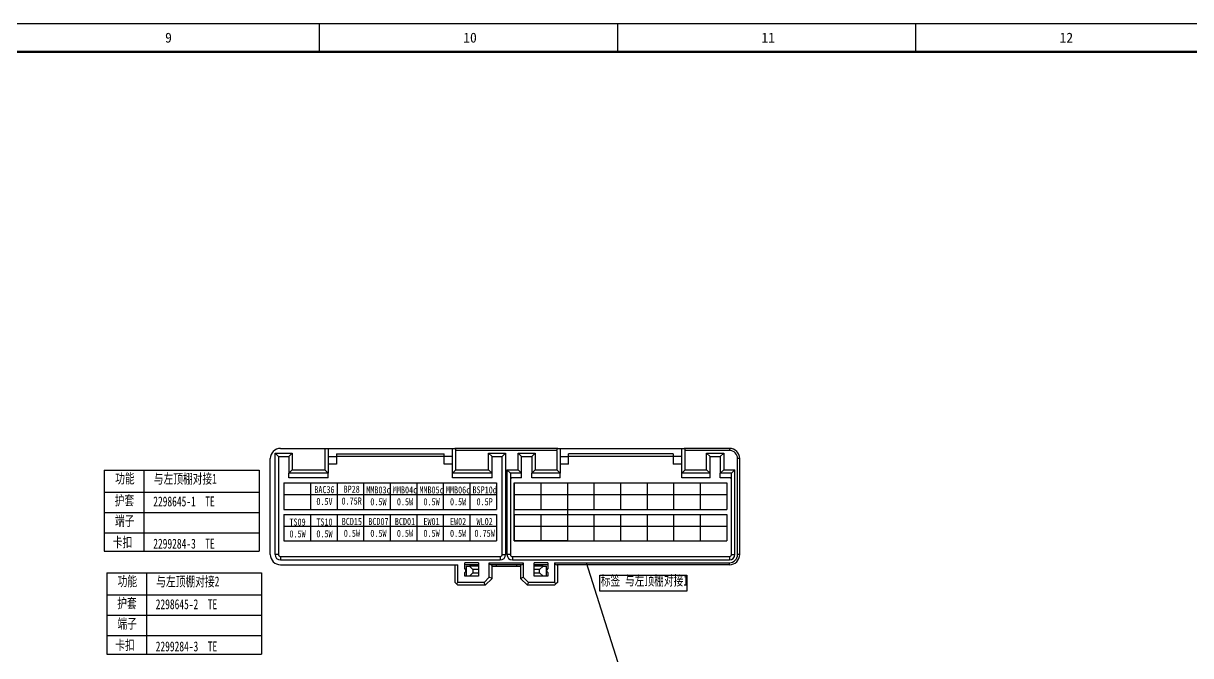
# Model space of a CAD drawing. Header units: millimetres. Extents: x 1543 to 5748, y 1576 to 2417.
# Drawn here: x 2385.2 to 2796.8, y 2194.3 to 2417.3 of the extents above; entities that cross this region are included whole.
import ezdxf

# ---------------------------------------------------------------- set-up
doc = ezdxf.new("R2010")
doc.units = ezdxf.units.MM
doc.layers.get('0').update_dxf_attribs({"lineweight": 25})
doc.layers.add('11文本层', color=255, linetype='Continuous')
doc.layers.add('1轮廓实线层', color=7, linetype='Continuous', lineweight=50)
doc.layers.add('图框层', color=7, linetype='Continuous', lineweight=25)
doc.styles.get("Standard").update_dxf_attribs({"font": ''})
doc.styles.add('标准', font='fangsong.ttf', dxfattribs={"width": 0.7, "height": 3.5})
doc.styles.get('Standard').set_extended_font_data('SimSun')

# ---------------------------------------------------------------- blocks, each defined once
blk = doc.blocks.new('ZwmFrameMain_A0X5^_^分区图框^_^landscape')
at = {"color": 3}
for p, q in [((921.13, 831), (921.13, 821)), ((1026.25, 831), (1026.25, 821)), ((1131.38, 831), (1131.38, 821))]:
    blk.add_line(p, q, dxfattribs=at)
at = {"lineweight": 50}
blk.add_line((0, 821), (4170, 821), dxfattribs=at)
at = {"layer": '图框层', "color": 1}
blk.add_line((-25, 831), (4180, 831), dxfattribs=at)
at = {"color": 3, "char_height": 3.5, "attachment_point": 1}
for s, insert in [('9', (866.78, 827.71)), ('10', (971.9, 827.71)), ('11', (1077.03, 827.71)), ('12', (1182.15, 827.71))]:
    blk.add_mtext_dynamic_manual_height_columns(s, width=5.7094, gutter_width=1, heights=[0], dxfattribs=dict(at, insert=insert))

msp = doc.modelspace()

# ---------------------------------------------------------------- linework, layer by layer
at = {"lineweight": -2}
for p, q in [((2472.26, 2229.93), (2472.26, 2263.77)), ((2473.94, 2229.93), (2473.94, 2265.69)), ((2473.94, 2265.69), (2479.94, 2265.69)), ((2475.14, 2264.49), (2473.94, 2265.69)), ((2475.14, 2264.49), (2475.14, 2229.93)), ((2475.14, 2264.49), (2478.74, 2264.49)), ((2475.86, 2267.37), (2491.46, 2267.37)), ((2478.74, 2264.49), (2479.94, 2265.69)), ((2478.74, 2264.49), (2478.74, 2258.61)), ((2479.94, 2265.69), (2479.94, 2259.81)), ((2491.46, 2267.37), (2492.66, 2267.37)), ((2491.46, 2267.37), (2491.46, 2259.81)), ((2492.66, 2267.37), (2499.14, 2267.37)), ((2492.66, 2267.37), (2492.66, 2258.61)), ((2492.66, 2264.49), (2495.66, 2264.49)), ((2495.66, 2265.45), (2495.66, 2264.49)), ((2495.66, 2265.45), (2499.14, 2265.45)), ((2495.66, 2264.49), (2495.66, 2261.85)), ((2499.14, 2264.49), (2495.66, 2264.49)), ((2499.14, 2267.37), (2536.51, 2267.37)), ((2499.14, 2265.45), (2533.51, 2265.45)), ((2533.51, 2264.49), (2499.14, 2264.49)), ((2533.51, 2264.49), (2533.51, 2265.45)), ((2536.51, 2264.49), (2533.51, 2264.49)), ((2533.51, 2261.85), (2533.51, 2264.49)), ((2536.51, 2267.37), (2537.29, 2267.37)), ((2536.51, 2258.61), (2536.51, 2267.37)), ((2573.64, 2267.37), (2537.29, 2267.37)), ((2573.23, 2266.65), (2537.71, 2266.65)), ((2537.71, 2259.81), (2537.71, 2266.65)), ((2549.23, 2259.81), (2549.23, 2265.69)), ((2549.23, 2265.69), (2555.23, 2265.69)), ((2550.43, 2264.49), (2549.23, 2265.69)), ((2550.43, 2258.61), (2550.43, 2264.49)), ((2550.43, 2264.49), (2554.03, 2264.49)), ((2554.03, 2264.49), (2555.23, 2265.69)), ((2554.03, 2229.93), (2554.03, 2264.49)), ((2555.23, 2265.69), (2555.23, 2229.93)), ((2559.67, 2259.81), (2559.67, 2265.69)), ((2559.67, 2265.69), (2565.67, 2265.69)), ((2560.87, 2264.49), (2559.67, 2265.69)), ((2560.87, 2258.61), (2560.87, 2264.49)), ((2560.87, 2264.49), (2564.47, 2264.49)), ((2564.47, 2264.49), (2565.67, 2265.69)), ((2564.47, 2264.49), (2564.47, 2258.61)), ((2565.67, 2265.69), (2565.67, 2259.81)), ((2573.23, 2266.65), (2573.23, 2259.81)), ((2573.64, 2267.37), (2574.43, 2267.37)), ((2574.43, 2267.37), (2581.52, 2267.37)), ((2574.43, 2267.37), (2574.43, 2258.61)), ((2574.43, 2264.49), (2577.43, 2264.49)), ((2577.43, 2264.49), (2577.43, 2265.45)), ((2581.52, 2265.45), (2577.43, 2265.45)), ((2577.43, 2261.85), (2577.43, 2264.49)), ((2581.52, 2264.49), (2577.43, 2264.49)), ((2581.52, 2267.37), (2617.35, 2267.37)), ((2614.35, 2265.45), (2581.52, 2265.45)), ((2614.35, 2264.49), (2581.52, 2264.49)), ((2614.35, 2265.45), (2614.35, 2264.49)), ((2617.35, 2264.49), (2614.35, 2264.49)), ((2614.35, 2264.49), (2614.35, 2261.85)), ((2617.35, 2267.37), (2618.14, 2267.37)), ((2617.35, 2258.61), (2617.35, 2267.37)), ((2634.15, 2267.37), (2618.14, 2267.37)), ((2634.15, 2266.65), (2618.55, 2266.65)), ((2618.55, 2259.81), (2618.55, 2266.65)), ((2626.11, 2259.81), (2626.11, 2265.69)), ((2626.11, 2265.69), (2632.11, 2265.69)), ((2627.31, 2264.49), (2626.11, 2265.69)), ((2627.31, 2258.61), (2627.31, 2264.49)), ((2627.31, 2264.49), (2630.91, 2264.49)), ((2630.91, 2264.49), (2632.11, 2265.69)), ((2630.91, 2264.49), (2630.91, 2258.61)), ((2632.11, 2265.69), (2632.11, 2259.81)), ((2634.15, 2267.37), (2634.15, 2266.65)), ((2637.03, 2229.93), (2637.03, 2263.77)), ((2637.75, 2263.77), (2637.03, 2263.77)), ((2637.75, 2229.93), (2637.75, 2263.77)), ((2479.94, 2259.81), (2478.74, 2258.61)), ((2479.94, 2259.81), (2491.46, 2259.81)), ((2492.66, 2258.61), (2491.46, 2259.81)), ((2495.66, 2261.85), (2492.66, 2261.85)), ((2536.51, 2261.85), (2533.51, 2261.85)), ((2537.71, 2259.81), (2536.51, 2258.61)), ((2537.71, 2259.81), (2549.23, 2259.81)), ((2550.43, 2258.61), (2549.23, 2259.81)), ((2555.71, 2259.81), (2555.71, 2229.93)), ((2555.71, 2259.81), (2559.67, 2259.81)), ((2555.71, 2259.81), (2556.91, 2258.61)), ((2560.87, 2258.61), (2559.67, 2259.81)), ((2565.67, 2259.81), (2564.47, 2258.61)), ((2565.67, 2259.81), (2573.23, 2259.81)), ((2574.43, 2258.61), (2573.23, 2259.81)), ((2577.43, 2261.85), (2574.43, 2261.85)), ((2617.35, 2261.85), (2614.35, 2261.85)), ((2618.55, 2259.81), (2617.35, 2258.61)), ((2618.55, 2259.81), (2626.11, 2259.81)), ((2627.31, 2258.61), (2626.11, 2259.81)), ((2632.11, 2259.81), (2630.91, 2258.61)), ((2632.11, 2259.81), (2636.07, 2259.81)), ((2634.87, 2258.61), (2636.07, 2259.81)), ((2636.07, 2229.93), (2636.07, 2259.81)), ((2492.66, 2258.61), (2478.74, 2258.61)), ((2478.74, 2256.93), (2478.74, 2258.61)), ((2492.66, 2256.93), (2478.74, 2256.93)), ((2492.66, 2256.93), (2492.66, 2258.61)), ((2536.51, 2256.93), (2536.51, 2258.61)), ((2550.43, 2258.61), (2536.51, 2258.61)), ((2550.43, 2256.93), (2536.51, 2256.93)), ((2550.43, 2256.93), (2550.43, 2258.61)), ((2556.91, 2258.61), (2556.91, 2229.93)), ((2560.87, 2258.61), (2556.91, 2258.61)), ((2560.87, 2256.93), (2557.39, 2256.93)), ((2560.87, 2256.93), (2560.87, 2258.61)), ((2574.43, 2258.61), (2564.47, 2258.61)), ((2564.47, 2256.93), (2564.47, 2258.61)), ((2574.43, 2256.93), (2564.47, 2256.93)), ((2574.43, 2256.93), (2574.43, 2258.61)), ((2617.35, 2256.93), (2617.35, 2258.61)), ((2627.31, 2258.61), (2617.35, 2258.61)), ((2627.31, 2256.93), (2617.35, 2256.93)), ((2627.31, 2256.93), (2627.31, 2258.61)), ((2634.87, 2258.61), (2630.91, 2258.61)), ((2630.91, 2256.93), (2630.91, 2258.61)), ((2634.39, 2256.93), (2630.91, 2256.93)), ((2634.87, 2229.93), (2634.87, 2258.61)), ((2475.14, 2229.93), (2473.94, 2229.93)), ((2475.86, 2229.21), (2475.86, 2228.01)), ((2475.86, 2229.21), (2499.14, 2229.21)), ((2475.86, 2228.01), (2499.14, 2228.01)), ((2499.14, 2229.21), (2553.31, 2229.21)), ((2499.14, 2228.01), (2553.31, 2228.01)), ((2540.83, 2225), (2540.83, 2227.05)), ((2545.63, 2227.05), (2540.83, 2227.05)), ((2545.63, 2227.05), (2545.63, 2222.25)), ((2549.47, 2227.05), (2561.47, 2227.05)), ((2549.47, 2221.93), (2549.47, 2227.05)), ((2553.31, 2229.21), (2553.31, 2228.01)), ((2554.03, 2229.93), (2555.23, 2229.93)), ((2556.91, 2229.93), (2555.71, 2229.93)), ((2557.63, 2229.21), (2557.63, 2228.01)), ((2557.63, 2229.21), (2581.52, 2229.21)), ((2557.63, 2228.01), (2581.52, 2228.01)), ((2561.47, 2227.05), (2561.47, 2221.93)), ((2565.31, 2222.25), (2565.31, 2227.05)), ((2570.11, 2227.05), (2565.31, 2227.05)), ((2570.11, 2227.05), (2570.11, 2225)), ((2572.51, 2227.05), (2572.51, 2220.09)), ((2572.51, 2227.05), (2581.52, 2227.05)), ((2581.52, 2229.21), (2634.15, 2229.21)), ((2581.52, 2228.01), (2634.15, 2228.01)), ((2581.52, 2227.05), (2634.15, 2227.05)), ((2634.15, 2229.21), (2634.15, 2228.01)), ((2634.15, 2226.33), (2634.15, 2227.05)), ((2634.87, 2229.93), (2636.07, 2229.93)), ((2637.75, 2229.93), (2637.03, 2229.93)), ((2475.86, 2226.33), (2499.14, 2226.33)), ((2499.14, 2226.33), (2538.43, 2226.33)), ((2537.47, 2220.09), (2537.47, 2226.33)), ((2538.43, 2220.09), (2538.43, 2226.33)), ((2545.63, 2226.33), (2540.83, 2226.33)), ((2541.15, 2224.57), (2540.83, 2225)), ((2540.83, 2223.56), (2541.15, 2223.99)), ((2540.83, 2222.25), (2540.83, 2223.56)), ((2541.31, 2225.85), (2542.51, 2225.85)), ((2541.31, 2225.85), (2541.31, 2222.25)), ((2545.63, 2225.85), (2542.51, 2225.85)), ((2542.51, 2225.85), (2543.71, 2224.65)), ((2542.51, 2222.25), (2543.71, 2223.45)), ((2543.71, 2224.65), (2543.71, 2223.45)), ((2545.63, 2224.65), (2543.71, 2224.65)), ((2543.71, 2223.45), (2545.63, 2223.45)), ((2560.75, 2226.33), (2550.19, 2226.33)), ((2550.43, 2221.53), (2550.43, 2226.33)), ((2550.43, 2225.85), (2560.51, 2225.85)), ((2551.87, 2226.33), (2551.87, 2225.85)), ((2559.07, 2226.33), (2559.07, 2225.85)), ((2560.51, 2226.33), (2560.51, 2221.53)), ((2570.11, 2226.33), (2565.31, 2226.33)), ((2568.43, 2225.85), (2565.31, 2225.85)), ((2567.23, 2224.65), (2565.31, 2224.65)), ((2565.31, 2223.45), (2567.23, 2223.45)), ((2568.43, 2225.85), (2567.23, 2224.65)), ((2567.23, 2223.45), (2567.23, 2224.65)), ((2568.43, 2222.25), (2567.23, 2223.45)), ((2568.43, 2225.85), (2569.63, 2225.85)), ((2569.63, 2222.25), (2569.63, 2225.85)), ((2570.11, 2225), (2569.78, 2224.57)), ((2569.78, 2223.99), (2570.11, 2223.56)), ((2570.11, 2223.56), (2570.11, 2222.25)), ((2581.52, 2226.33), (2573.23, 2226.33)), ((2573.47, 2226.33), (2573.47, 2220.09)), ((2634.15, 2226.33), (2581.52, 2226.33)), ((2537.47, 2220.09), (2537.95, 2219.61)), ((2537.95, 2219.61), (2538.43, 2220.09)), ((2538.43, 2219.13), (2537.95, 2219.61)), ((2547.63, 2220.09), (2538.43, 2220.09)), ((2548.03, 2219.13), (2538.43, 2219.13)), ((2545.63, 2222.25), (2540.83, 2222.25)), ((2547.63, 2220.09), (2549.47, 2221.93)), ((2548.03, 2219.13), (2547.63, 2220.09)), ((2548.03, 2219.13), (2550.43, 2221.53)), ((2550.43, 2221.53), (2549.47, 2221.93)), ((2560.51, 2221.53), (2561.47, 2221.93)), ((2560.51, 2221.53), (2562.91, 2219.13)), ((2561.47, 2221.93), (2563.31, 2220.09)), ((2562.91, 2219.13), (2563.31, 2220.09)), ((2572.51, 2219.13), (2562.91, 2219.13)), ((2572.51, 2220.09), (2563.31, 2220.09)), ((2570.11, 2222.25), (2565.31, 2222.25)), ((2572.51, 2220.09), (2572.99, 2219.61)), ((2572.99, 2219.61), (2572.51, 2219.13)), ((2573.47, 2220.09), (2572.99, 2219.61))]:
    msp.add_line(p, q, dxfattribs=at)
for p, q in [((2477.07, 2255.19), (2486.43, 2255.19)), ((2477.07, 2255.19), (2477.07, 2245.86)), ((2486.43, 2255.19), (2486.43, 2245.87)), ((2486.43, 2255.19), (2495.79, 2255.19)), ((2486.43, 2255.19), (2486.43, 2245.86)), ((2495.79, 2255.19), (2495.79, 2245.87)), ((2495.79, 2255.19), (2505.15, 2255.19)), ((2495.79, 2255.19), (2495.79, 2245.86)), ((2505.15, 2255.19), (2505.15, 2245.87)), ((2505.15, 2255.19), (2514.52, 2255.19)), ((2505.15, 2255.19), (2505.15, 2245.86)), ((2514.52, 2255.19), (2514.52, 2245.87)), ((2514.52, 2255.19), (2523.88, 2255.19)), ((2514.52, 2255.19), (2514.52, 2245.86)), ((2523.88, 2255.19), (2523.88, 2245.87)), ((2523.88, 2255.19), (2533.24, 2255.19)), ((2523.88, 2255.19), (2523.88, 2245.86)), ((2533.24, 2255.19), (2533.24, 2245.87)), ((2533.24, 2255.19), (2542.6, 2255.19)), ((2533.24, 2255.19), (2533.24, 2245.86)), ((2542.6, 2255.19), (2542.6, 2245.87)), ((2542.6, 2255.19), (2551.96, 2255.19)), ((2542.6, 2255.19), (2542.6, 2245.86)), ((2551.96, 2255.19), (2551.96, 2245.87)), ((2558.29, 2255.19), (2567.65, 2255.19)), ((2558.29, 2255.19), (2558.29, 2245.86)), ((2567.65, 2255.19), (2567.65, 2245.87)), ((2567.65, 2255.19), (2577.01, 2255.19)), ((2567.65, 2255.19), (2567.65, 2245.86)), ((2577.01, 2255.19), (2577.01, 2245.87)), ((2577.01, 2255.19), (2586.37, 2255.19)), ((2577.01, 2255.19), (2577.01, 2245.86)), ((2586.37, 2255.19), (2586.37, 2245.87)), ((2586.37, 2255.19), (2595.73, 2255.19)), ((2586.37, 2255.19), (2586.37, 2245.86)), ((2595.73, 2255.19), (2595.73, 2245.87)), ((2595.73, 2255.19), (2605.1, 2255.19)), ((2595.73, 2255.19), (2595.73, 2245.86)), ((2605.1, 2255.19), (2605.1, 2245.87)), ((2605.1, 2255.19), (2614.46, 2255.19)), ((2605.1, 2255.19), (2605.1, 2245.86)), ((2614.46, 2255.19), (2614.46, 2245.87)), ((2614.46, 2255.19), (2623.82, 2255.19)), ((2614.46, 2255.19), (2614.46, 2245.86)), ((2623.82, 2255.19), (2623.82, 2245.87)), ((2623.82, 2255.19), (2633.18, 2255.19)), ((2623.82, 2255.19), (2623.82, 2245.86)), ((2633.18, 2255.19), (2633.18, 2245.87)), ((2477.07, 2251.07), (2486.43, 2251.07)), ((2486.43, 2251.07), (2495.79, 2251.07)), ((2495.79, 2251.07), (2505.15, 2251.07)), ((2505.15, 2251.07), (2514.51, 2251.07)), ((2514.52, 2251.07), (2523.88, 2251.07)), ((2523.88, 2251.07), (2533.24, 2251.07)), ((2533.24, 2251.07), (2542.6, 2251.07)), ((2542.6, 2251.07), (2551.96, 2251.07)), ((2558.29, 2251.07), (2567.65, 2251.07)), ((2567.65, 2251.07), (2577.01, 2251.07)), ((2577.01, 2251.07), (2586.37, 2251.07)), ((2586.37, 2251.07), (2595.73, 2251.07)), ((2595.73, 2251.07), (2605.09, 2251.07)), ((2605.1, 2251.07), (2614.46, 2251.07)), ((2614.46, 2251.07), (2623.82, 2251.07)), ((2623.82, 2251.07), (2633.18, 2251.07)), ((2477.07, 2245.87), (2486.43, 2245.87)), ((2477.07, 2244.05), (2486.43, 2244.05)), ((2477.07, 2244.05), (2477.07, 2234.73)), ((2486.43, 2245.87), (2495.79, 2245.87)), ((2486.43, 2244.05), (2486.43, 2234.73)), ((2486.43, 2244.05), (2495.79, 2244.05)), ((2486.43, 2244.05), (2486.43, 2234.73)), ((2495.79, 2245.87), (2505.15, 2245.87)), ((2495.79, 2244.05), (2495.79, 2234.73)), ((2495.79, 2244.05), (2505.15, 2244.05)), ((2495.79, 2244.05), (2495.79, 2234.73)), ((2505.15, 2244.05), (2505.15, 2234.73)), ((2505.15, 2244.05), (2514.52, 2244.05)), ((2505.15, 2244.05), (2505.15, 2234.73)), ((2505.16, 2245.87), (2514.52, 2245.87)), ((2514.52, 2245.87), (2523.88, 2245.87)), ((2514.52, 2244.05), (2514.52, 2234.73)), ((2514.52, 2244.05), (2523.88, 2244.05)), ((2514.52, 2244.05), (2514.52, 2234.73)), ((2523.88, 2245.87), (2533.24, 2245.87)), ((2523.88, 2244.05), (2523.88, 2234.73)), ((2523.88, 2244.05), (2533.24, 2244.05)), ((2523.88, 2244.05), (2523.88, 2234.73)), ((2533.24, 2245.87), (2542.6, 2245.87)), ((2533.24, 2244.05), (2533.24, 2234.73)), ((2533.24, 2244.05), (2542.6, 2244.05)), ((2533.24, 2244.05), (2533.24, 2234.73)), ((2542.6, 2245.87), (2551.96, 2245.87)), ((2542.6, 2244.05), (2542.6, 2234.73)), ((2542.6, 2244.05), (2551.96, 2244.05)), ((2542.6, 2244.05), (2542.6, 2234.73)), ((2551.96, 2244.05), (2551.96, 2234.73)), ((2558.29, 2245.87), (2567.65, 2245.87)), ((2558.29, 2244.05), (2567.65, 2244.05)), ((2558.29, 2244.05), (2558.29, 2234.73)), ((2567.65, 2245.87), (2577.01, 2245.87)), ((2567.65, 2244.05), (2567.65, 2234.73)), ((2567.65, 2244.05), (2577.01, 2244.05)), ((2567.65, 2244.05), (2567.65, 2234.73)), ((2577.01, 2245.87), (2586.37, 2245.87)), ((2577.01, 2244.05), (2577.01, 2234.73)), ((2577.01, 2244.05), (2586.37, 2244.05)), ((2577.01, 2244.05), (2577.01, 2234.73)), ((2586.37, 2245.87), (2595.73, 2245.87)), ((2586.37, 2244.05), (2586.37, 2234.73)), ((2586.37, 2244.05), (2595.74, 2244.05)), ((2586.37, 2244.05), (2586.37, 2234.73)), ((2595.74, 2245.87), (2605.1, 2245.87)), ((2595.74, 2244.05), (2595.74, 2234.73)), ((2595.74, 2244.05), (2605.1, 2244.05)), ((2595.74, 2244.05), (2595.74, 2234.73)), ((2605.1, 2245.87), (2614.46, 2245.87)), ((2605.1, 2244.05), (2605.1, 2234.73)), ((2605.1, 2244.05), (2614.46, 2244.05)), ((2605.1, 2244.05), (2605.1, 2234.73)), ((2614.46, 2245.87), (2623.82, 2245.87)), ((2614.46, 2244.05), (2614.46, 2234.73)), ((2614.46, 2244.05), (2623.82, 2244.05)), ((2614.46, 2244.05), (2614.46, 2234.73)), ((2623.82, 2245.87), (2633.18, 2245.87)), ((2623.82, 2244.05), (2623.82, 2234.73)), ((2623.82, 2244.05), (2633.18, 2244.05)), ((2623.82, 2244.05), (2623.82, 2234.73)), ((2633.18, 2244.05), (2633.18, 2234.73)), ((2477.07, 2239.93), (2486.43, 2239.93)), ((2486.43, 2239.93), (2495.79, 2239.93)), ((2495.79, 2239.93), (2505.15, 2239.93)), ((2505.15, 2239.93), (2514.51, 2239.93)), ((2514.52, 2239.93), (2523.88, 2239.93)), ((2523.88, 2239.93), (2533.24, 2239.93)), ((2533.24, 2239.93), (2542.6, 2239.93)), ((2542.6, 2239.93), (2551.96, 2239.93)), ((2558.29, 2239.93), (2567.65, 2239.93)), ((2567.65, 2239.93), (2577.01, 2239.93)), ((2577.01, 2239.93), (2586.37, 2239.93)), ((2586.37, 2239.93), (2595.73, 2239.93)), ((2595.74, 2239.93), (2605.1, 2239.93)), ((2605.1, 2239.93), (2614.46, 2239.93)), ((2614.46, 2239.93), (2623.82, 2239.93)), ((2623.82, 2239.93), (2633.18, 2239.93)), ((2477.07, 2234.73), (2486.43, 2234.73)), ((2486.43, 2234.73), (2495.79, 2234.73)), ((2495.79, 2234.73), (2505.15, 2234.73)), ((2505.16, 2234.73), (2514.52, 2234.73)), ((2514.52, 2234.73), (2523.88, 2234.73)), ((2523.88, 2234.73), (2533.24, 2234.73)), ((2533.24, 2234.73), (2542.6, 2234.73)), ((2542.6, 2234.73), (2551.96, 2234.73)), ((2558.29, 2234.73), (2567.65, 2234.73)), ((2567.65, 2234.73), (2577.01, 2234.73)), ((2577.01, 2234.73), (2586.37, 2234.73)), ((2586.38, 2234.73), (2595.74, 2234.73)), ((2595.74, 2234.73), (2605.1, 2234.73)), ((2605.1, 2234.73), (2614.46, 2234.73)), ((2614.46, 2234.73), (2623.82, 2234.73)), ((2623.82, 2234.73), (2633.18, 2234.73))]:
    msp.add_line(p, q)
for centre, radius, start, end in [((2475.86, 2263.77), 3.6, 90, 180), ((2634.15, 2263.77), 3.6, 360, 90), ((2634.15, 2263.77), 2.88, 360, 90), ((2557.39, 2256.45), 0.48, 90, 180), ((2634.39, 2256.45), 0.48, 360, 90), ((2475.86, 2229.93), 3.6, 180, 270), ((2475.86, 2229.93), 1.92, 180, 270), ((2475.86, 2229.93), 0.72, 180, 270), ((2550.19, 2227.05), 0.72, 180.0116, 269.9975), ((2553.31, 2229.93), 1.92, 270, 360), ((2553.31, 2229.93), 0.72, 270, 360), ((2557.63, 2229.93), 1.92, 180, 270), ((2557.63, 2229.93), 0.72, 180, 270), ((2560.75, 2227.05), 0.72, 269.9936, 359.9973), ((2573.23, 2227.05), 0.72, 180.0103, 269.9867), ((2634.15, 2229.93), 3.6, 270, 0), ((2634.15, 2229.93), 2.88, 270, 0), ((2634.15, 2229.93), 1.92, 270, 0), ((2634.15, 2229.93), 0.72, 270, 360), ((2540.77, 2224.28), 0.48, 323.1301, 36.8699), ((2570.17, 2224.28), 0.48, 143.1301, 216.8699)]:
    msp.add_arc(centre, radius, start, end, dxfattribs=at)
for centre, start_param, end_param in [((2537.29, 2266.65), 1.570796, 3.141593), ((2573.64, 2266.65), 3.141593, 4.712389), ((2618.14, 2266.65), 1.570796, 3.141593)]:
    msp.add_ellipse(centre, major_axis=(0, -0.72), ratio=0.57735, start_param=start_param, end_param=end_param, dxfattribs=at)
at = {"layer": '11文本层'}
for p, q in [((2413.73, 2259.74), (2413.73, 2251.94)), ((2413.73, 2259.74), (2429.33, 2259.74)), ((2429.33, 2259.74), (2468.33, 2259.74)), ((2468.33, 2259.74), (2468.33, 2231.07)), ((2468.33, 2259.74), (2468.33, 2251.94)), ((2413.73, 2251.94), (2468.33, 2251.94)), ((2413.73, 2251.94), (2413.73, 2244.79)), ((2413.73, 2244.79), (2468.33, 2244.79)), ((2413.73, 2244.79), (2413.73, 2237.64)), ((2413.73, 2237.64), (2468.33, 2237.64)), ((2413.73, 2237.64), (2413.73, 2231.07)), ((2413.73, 2231.07), (2468.33, 2231.07)), ((2414.6, 2223.5), (2414.6, 2215.7)), ((2414.6, 2223.5), (2430.2, 2223.5)), ((2430.2, 2223.5), (2469.2, 2223.5)), ((2469.2, 2223.5), (2469.2, 2194.82)), ((2469.2, 2223.5), (2469.2, 2215.7)), ((2414.6, 2215.7), (2469.2, 2215.7)), ((2414.6, 2215.7), (2414.6, 2208.55)), ((2414.6, 2208.55), (2469.2, 2208.55)), ((2414.6, 2208.55), (2414.6, 2201.4)), ((2414.6, 2201.4), (2469.2, 2201.4)), ((2414.6, 2201.4), (2414.6, 2194.82)), ((2414.6, 2194.82), (2469.2, 2194.82))]:
    msp.add_line(p, q, dxfattribs=at)
at = {"layer": '1轮廓实线层', "lineweight": -2}
for p, q in [((2427.7, 2259.74), (2427.7, 2231.07)), ((2652.29, 2010.89), (2583.75, 2227.05)), ((2428.58, 2223.5), (2428.58, 2194.82))]:
    msp.add_line(p, q, dxfattribs=at)
for points in [[(2558.29, 2255.19), (2577.01, 2255.19), (2577.01, 2234.73), (2558.29, 2234.73)], [(2588.42, 2222.63), (2619.11, 2222.63), (2619.11, 2217.04), (2588.42, 2217.04)]]:
    msp.add_lwpolyline(points, close=True, dxfattribs=at)

# ---------------------------------------------------------------- block references
at = {"layer": '图框层', "lineweight": -3}
msp.add_blockref('ZwmFrameMain_A0X5^_^分区图框^_^landscape', (1568.4, 1586.27), dxfattribs=at)

# ---------------------------------------------------------------- texts
at = {"char_height": 2.5, "width": 6.2163, "attachment_point": 1, "style": '标准'}
for s, insert in [('\\pxqc;BAC36\\P0.5V', (2488.25, 2254.08)), ('\\pxqc;BP28\\P0.75R', (2497.84, 2254.23)), ('\\pxqc;MMB03c\\P0.5W', (2507.28, 2253.98)), ('\\pxqc;MMB04c\\P0.5W', (2516.65, 2253.98)), ('\\pxqc;MMB05c\\P0.5W', (2526.01, 2253.98)), ('\\pxqc;MMB06c\\P0.5W', (2535.37, 2253.98)), ('\\pxqc;BSP10d\\P0.5P', (2544.73, 2253.98)), ('\\pxqc;TS09\\P0.5W', (2478.76, 2242.64)), ('\\pxqc;TS{\\fFangSong_GB2312|b0|i0|c134|p49;10}\\P0.5W', (2488.25, 2242.67)), ('\\pxqc;BCD15\\P0.5W', (2497.92, 2242.85)), ('\\pxqc;BCD07\\P0.5W', (2507.28, 2242.85)), ('\\pxqc;BCD01\\P0.5W', (2516.64, 2242.85)), ('\\pxqc;EW01\\P0.5W', (2526.01, 2242.85)), ('\\pxqc;EW02\\P0.5W', (2535.37, 2242.85)), ('\\pxqc;WL02\\P0.75W', (2544.73, 2242.85))]:
    msp.add_mtext(s, dxfattribs=dict(at, insert=insert))
at = {"layer": '11文本层', "style": '标准', "width": 0.7}
for s, p in [('功能', (2417.56, 2255.02)), ('护套', (2417.41, 2247.27)), ('端子', (2417.49, 2240.07)), ('卡扣', (2416.74, 2232.53)), ('功能', (2418.44, 2218.77)), ('护套', (2418.29, 2211.02)), ('端子', (2418.37, 2203.82)), ('卡扣', (2417.62, 2196.28))]:
    msp.add_text(s, height=3.5, dxfattribs=at).set_placement(p)
at = {"layer": '11文本层', "char_height": 3.5, "attachment_point": 1, "style": '标准'}
for s, insert, width in [('与左顶棚对接1 ', (2431.19, 2258.43), 41.519), ('2298645-1  TE ', (2430.99, 2250.41), 41.519), ('2299284-3  TE ', (2430.99, 2235.52), 41.519), ('与左顶棚对接2 ', (2432.06, 2222.19), 41.519), ('标签 {\\fFangSong_GB2312|b0|i0|c134|p49;与左顶棚对接1 } ', (2588.78, 2222.51), 32.2419), ('2298645-2  TE ', (2431.86, 2214.16), 41.519), ('2299284-3  TE ', (2431.86, 2199.28), 41.519)]:
    msp.add_mtext(s, dxfattribs=dict(at, insert=insert, width=width))

doc.saveas('drawing.dxf')
